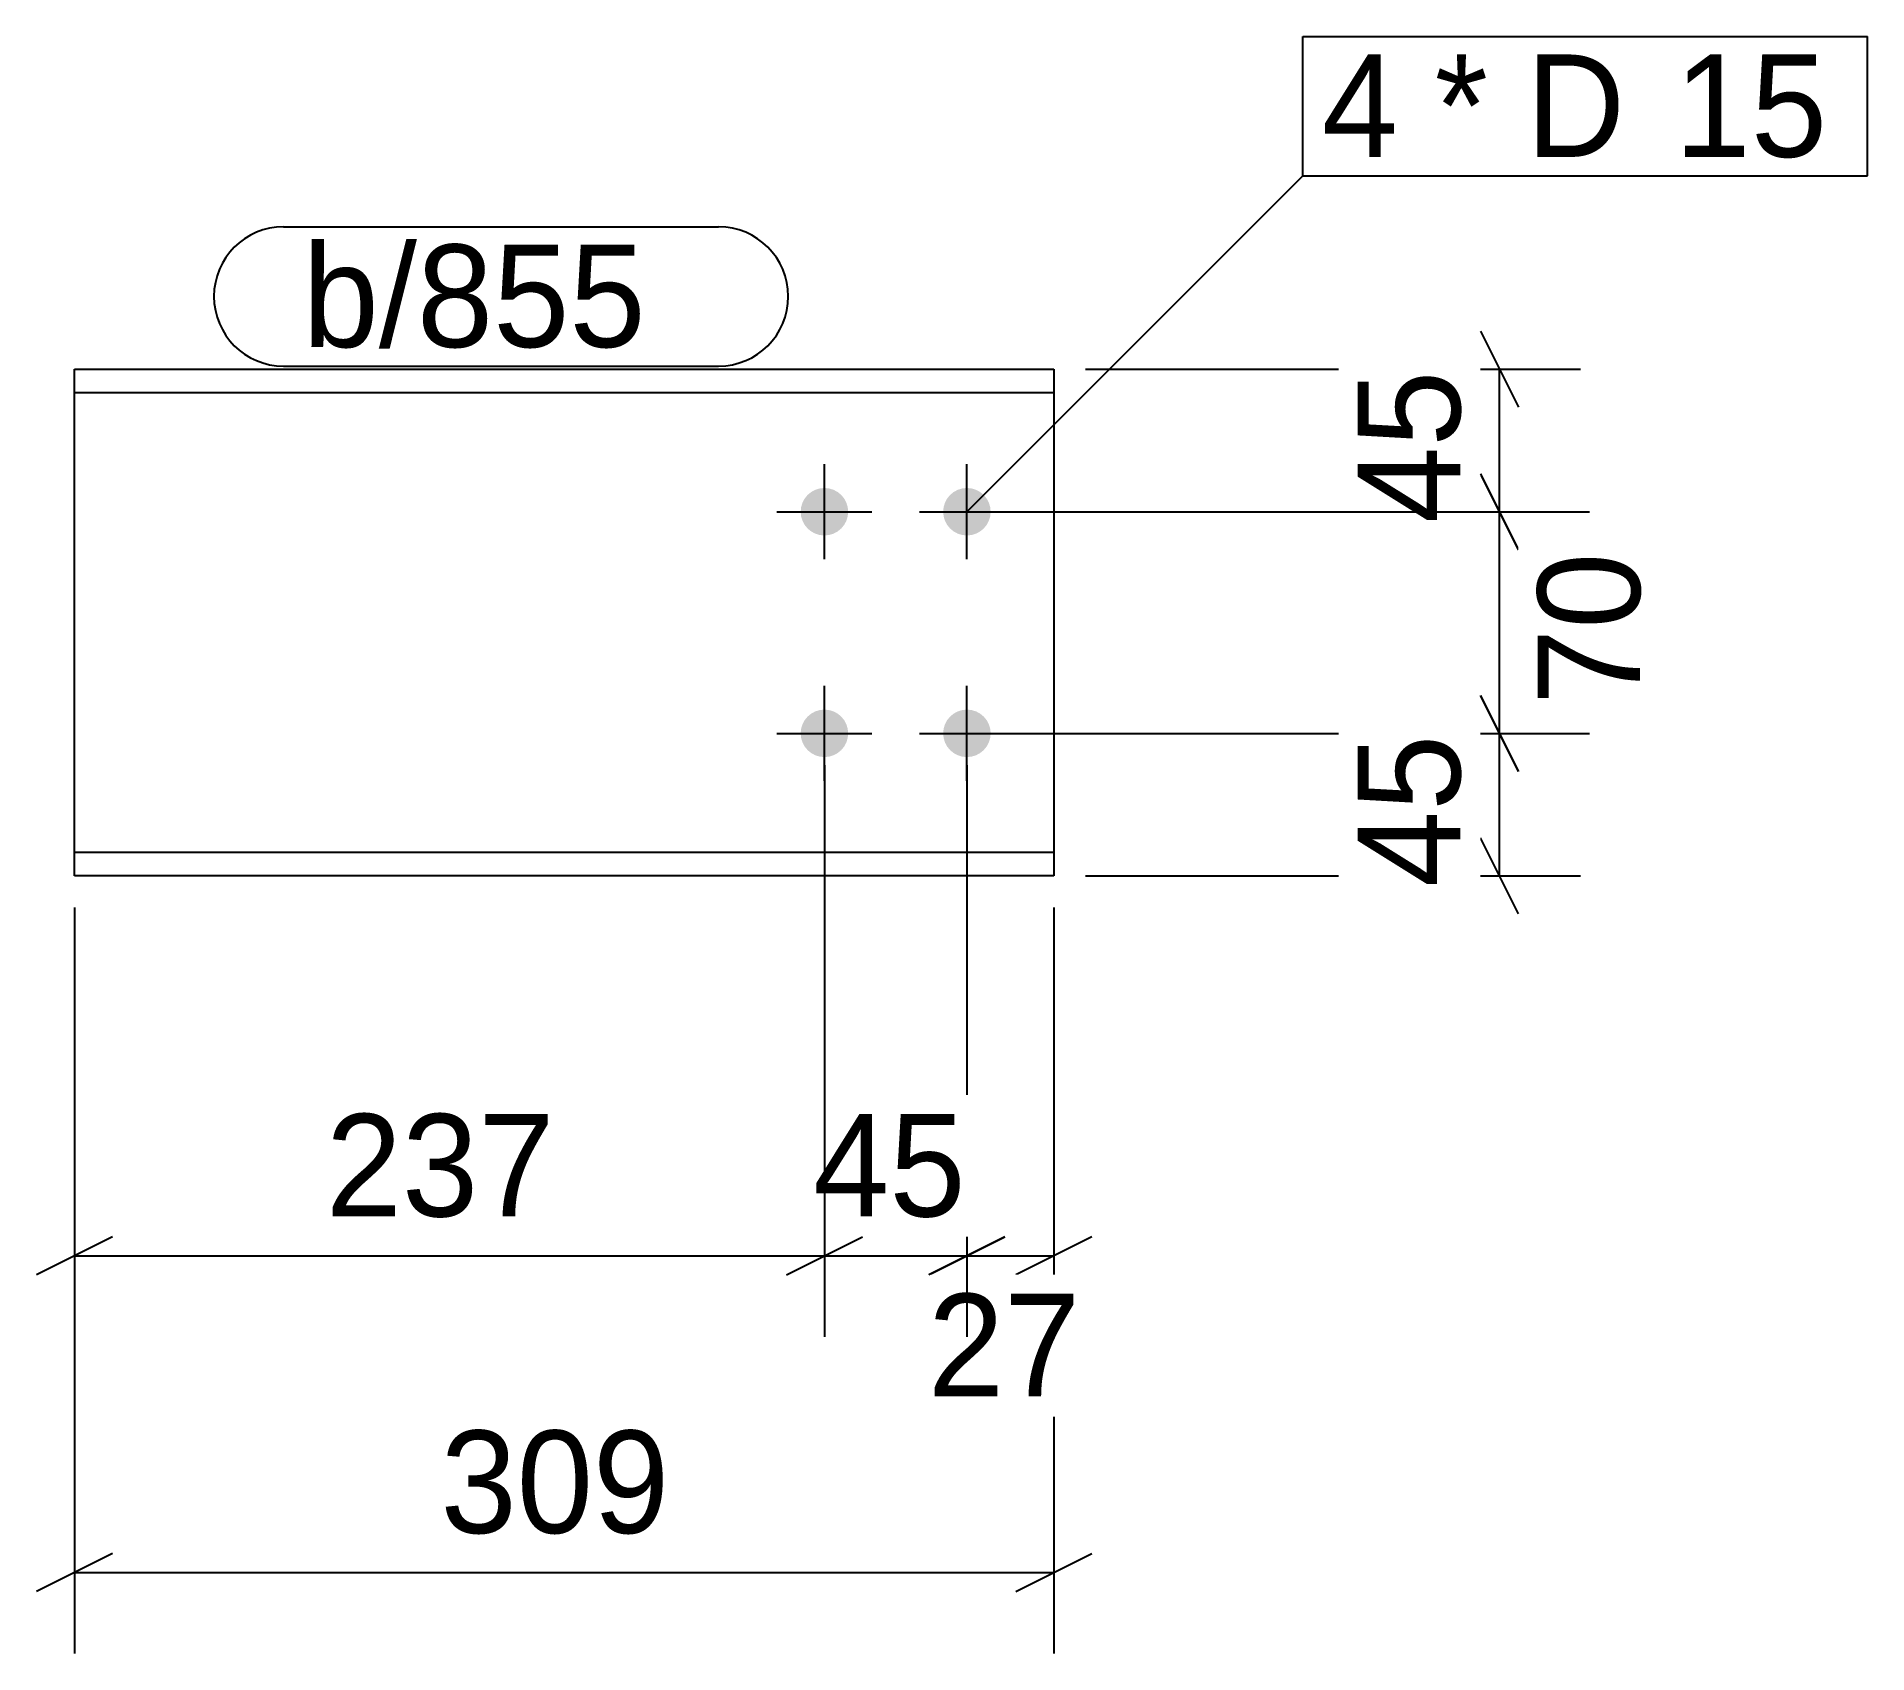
# Model space of a CAD drawing. Header units: millimetres. Extents: x 32 to 610, y 32 to 543.
import ezdxf

# ---------------------------------------------------------------- set-up
doc = ezdxf.new("R2010")
doc.units = ezdxf.units.MM
doc.styles.add('Comic Sans MS', font='COMIC.TTF', dxfattribs={"height": 0.2})

msp = doc.modelspace()

# ---------------------------------------------------------------- hatches: boundary and pattern name
at = {"linetype": 'Continuous'}
for points in [[(273.31, 392.6, -1), (288.31, 392.6, -1)], [(318.31, 392.6, -1), (333.31, 392.6, -1)], [(273.31, 322.6, -1), (288.31, 322.6, -1)], [(318.31, 322.6, -1), (333.31, 322.6, -1)]]:
    msp.add_hatch(color=3, dxfattribs=at).paths.add_polyline_path(points)

# ---------------------------------------------------------------- linework, layer by layer
at = {"color": 7, "linetype": 'Continuous'}
for p, q in [((431.87, 542.66), (610.2, 542.66)), ((431.87, 498.66), (431.87, 542.66)), ((610.2, 498.66), (610.2, 542.66)), ((325.81, 392.6), (431.87, 498.66)), ((431.87, 498.66), (610.2, 498.66)), ((110, 482.6), (247.38, 482.6)), ((44, 277.6), (44, 437.6)), ((44, 437.6), (353.31, 437.6)), ((110, 438.6), (247.38, 438.6)), ((353.31, 437.6), (353.31, 277.6)), ((353.31, 430.2), (44, 430.2)), ((353.31, 285), (44, 285)), ((353.31, 277.6), (44, 277.6))]:
    msp.add_line(p, q, dxfattribs=at)
at = {"color": 8, "linetype": 'Continuous'}
for p, q in [((488, 449.6), (500, 425.6)), ((363.31, 437.6), (519.6, 437.6)), ((494, 392.6), (494, 437.6)), ((500, 380.6), (488, 404.6)), ((335.81, 392.6), (519.6, 392.6)), ((494, 322.6), (494, 392.6)), ((500, 310.6), (488, 334.6)), ((335.81, 322.6), (522.4, 322.6)), ((494, 277.6), (494, 322.6)), ((280.81, 312.6), (280.81, 132)), ((325.81, 312.6), (325.81, 129.2)), ((500, 265.6), (488, 289.6)), ((363.31, 277.6), (519.6, 277.6)), ((44, 267.6), (44, 32)), ((44, 267.6), (44, 132)), ((353.31, 267.6), (353.31, 32)), ((353.31, 267.6), (353.31, 129.2)), ((56, 163.6), (32, 151.6)), ((268.81, 151.6), (292.81, 163.6)), ((313.81, 151.6), (337.81, 163.6)), ((365.31, 163.6), (341.31, 151.6)), ((44, 157.6), (280.81, 157.6)), ((280.81, 157.6), (325.81, 157.6)), ((325.81, 157.6), (353.31, 157.6)), ((56, 63.6), (32, 51.6)), ((341.31, 51.6), (365.31, 63.6)), ((44, 57.6), (353.31, 57.6))]:
    msp.add_line(p, q, dxfattribs=at)
at = {"color": 3, "linetype": 'Continuous'}
for p, q in [((280.81, 377.6), (280.81, 407.6)), ((325.81, 377.6), (325.81, 407.6)), ((265.81, 392.6), (295.81, 392.6)), ((310.81, 392.6), (340.81, 392.6)), ((280.81, 307.6), (280.81, 337.6)), ((325.81, 307.6), (325.81, 337.6)), ((265.81, 322.6), (295.81, 322.6)), ((310.81, 322.6), (340.81, 322.6))]:
    msp.add_line(p, q, dxfattribs=at)
at = {"color": 7, "linetype": 'Continuous'}
for centre, start, end in [((110, 460.6), 90, 270), ((247.38, 460.6), 270, 90)]:
    msp.add_arc(centre, 22, start, end, dxfattribs=at)

# ---------------------------------------------------------------- wipeouts: each hides what was drawn before it
at = {"color": 0}
for points in [[(463.93, 504.67), (463.93, 536.66), (437.87, 536.66), (437.87, 504.67)], [(539.72, 504.67), (539.72, 536.66), (473.53, 536.66), (473.53, 504.67)], [(594.6, 504.67), (594.6, 536.66), (549.32, 536.66), (549.32, 504.67)], [(241.38, 444.6), (241.38, 476.6), (116, 476.6), (116, 444.6)], [(207.9, 163.6), (207.9, 208.4), (116.91, 208.4), (116.91, 163.6)], [(244.15, 63.6), (244.15, 108.4), (153.16, 108.4), (153.16, 63.6)]]:
    msp.add_wipeout(points, dxfattribs=at)

# ---------------------------------------------------------------- next in the draw order: texts
at = {"color": 3, "style": 'Comic Sans MS'}
for s, p in [('237', (123.31, 170)), ('309', (159.56, 70))]:
    msp.add_text(s, height=32.375, dxfattribs=at).set_placement(p)

# ---------------------------------------------------------------- next in the draw order: wipeouts: each hides what was drawn before it
at = {"color": 0}
for points in [[(463.93, 504.67), (463.93, 536.66), (437.87, 536.66), (437.87, 504.67)], [(539.72, 504.67), (539.72, 536.66), (473.53, 536.66), (473.53, 504.67)], [(594.6, 504.67), (594.6, 536.66), (549.32, 536.66), (549.32, 504.67)], [(241.38, 444.6), (241.38, 476.6), (116, 476.6), (116, 444.6)], [(488, 447.56), (443.2, 447.56), (443.2, 382.64), (488, 382.64)], [(372.02, 106.8), (372.02, 151.6), (307.09, 151.6), (307.09, 106.8)]]:
    msp.add_wipeout(points, dxfattribs=at)

# ---------------------------------------------------------------- next in the draw order: linework, layer by layer
at = {"color": 8, "linetype": 'Continuous'}
for p, q in [((488, 404.6), (500, 380.6)), ((335.81, 392.6), (522.4, 392.6)), ((325.81, 312.6), (325.81, 132)), ((337.81, 163.6), (313.81, 151.6))]:
    msp.add_line(p, q, dxfattribs=at)

# ---------------------------------------------------------------- next in the draw order: texts
at = {"color": 3, "style": 'Comic Sans MS'}
for s, height, p in [('4', 32.38, (437.87, 504.67)), ('* D', 32.375, (473.53, 504.67)), ('15', 32.375, (549.32, 504.67)), ('b/855', 32.375, (116, 444.6)), ('27', 32.375, (313.49, 113.2))]:
    msp.add_text(s, height=height, dxfattribs=at).set_placement(p)
msp.add_text('45', height=32.375, rotation=90.00021, dxfattribs=at).set_placement((481.6, 389.04))

# ---------------------------------------------------------------- next in the draw order: wipeouts: each hides what was drawn before it
at = {"color": 0}
for points in [[(544.8, 390.06), (500, 390.06), (500, 325.14), (544.8, 325.14)], [(335.77, 163.6), (335.77, 208.4), (270.84, 208.4), (270.84, 163.6)]]:
    msp.add_wipeout(points, dxfattribs=at)

# ---------------------------------------------------------------- next in the draw order: linework, layer by layer
at = {"color": 8, "linetype": 'Continuous'}
for p, q in [((488, 334.6), (500, 310.6)), ((335.81, 322.6), (519.6, 322.6)), ((280.81, 312.6), (280.81, 132)), ((268.81, 151.6), (292.81, 163.6))]:
    msp.add_line(p, q, dxfattribs=at)

# ---------------------------------------------------------------- next in the draw order: texts
at = {"color": 3, "style": 'Comic Sans MS'}
msp.add_text('70', height=32.375, rotation=90.00021, dxfattribs=at).set_placement((538.4, 331.54))
msp.add_text('45', height=32.375, dxfattribs=at).set_placement((277.24, 170))

# ---------------------------------------------------------------- next in the draw order: wipeouts: each hides what was drawn before it
at = {"color": 0}
msp.add_wipeout([(488, 332.56), (443.2, 332.56), (443.2, 267.64), (488, 267.64)], dxfattribs=at)

# ---------------------------------------------------------------- next in the draw order: texts
at = {"color": 3, "style": 'Comic Sans MS'}
msp.add_text('45', height=32.375, rotation=90.00021, dxfattribs=at).set_placement((481.6, 274.04))

doc.saveas('drawing.dxf')
